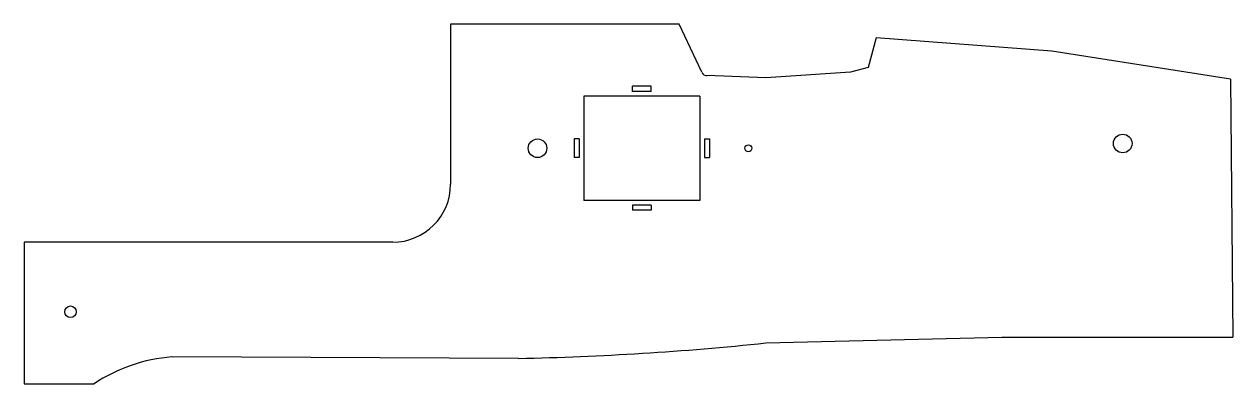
# Model space of a CAD drawing. Extents: x 0 to 1043, y 0 to 310.
import ezdxf

# ---------------------------------------------------------------- set-up
doc = ezdxf.new("R2010")
doc.units = 0
doc.layers.get('0').update_dxf_attribs({"linetype": 'CONTINUOUS'})

msp = doc.modelspace()

# ---------------------------------------------------------------- linework, layer by layer
for p, q in [((565.3, 310.1), (368, 310.1)), ((368, 310.1), (368, 172.1)), ((584.9, 268.6), (565.3, 310.1)), ((735.2, 298.4), (728.4, 272.8)), ((886.9, 286.7), (735.2, 298.4)), ((1041, 262.6), (886.9, 286.7)), ((728.4, 272.8), (713.1, 268.6)), ((640, 263.8), (589.2, 265.7)), ((713.1, 268.6), (640, 263.8)), ((1041, 262.6), (1043, 40.2)), ((541, 256.6), (525, 256.6)), ((525, 252.1), (525, 256.6)), ((541, 252.1), (525, 252.1)), ((541, 252.1), (541, 256.6)), ((583, 248.1), (483, 248.1)), ((483, 248.1), (483, 158.1)), ((583, 248.1), (583, 158.1)), ((474.5, 211.1), (474.5, 195.1)), ((479, 211.1), (474.5, 211.1)), ((479, 211.1), (479, 195.1)), ((587, 211.1), (587, 195.1)), ((587, 211.1), (591.5, 211.1)), ((591.5, 211.1), (591.5, 195.1)), ((479, 195.1), (474.5, 195.1)), ((587, 195.1), (591.5, 195.1)), ((583, 158.1), (483, 158.1)), ((541, 154.1), (525, 154.1)), ((525, 154.1), (525, 149.6)), ((541, 149.6), (525, 149.6)), ((541, 154.1), (541, 149.6)), ((318, 122.1), (0, 122.1)), ((0, 122.1), (0, 0)), ((640, 35.2), (843.8, 40.2)), ((843.8, 40.2), (1043, 40.2)), ((426.7, 21.9), (127.6, 23.2)), ((0, 0), (60.3, 0))]:
    msp.add_line(p, q)
for centre, radius in [((443, 203.1), 8), ((948, 207.2), 8), ((625, 203.1), 3), ((40, 62.1), 5)]:
    msp.add_circle(centre, radius)
for centre, radius, start, end in [((589.4, 270.7), 5, 205.2592, 267.8292), ((318, 172.1), 50, 270, 0), ((375.8, 2548), 2526.6, 271.1538, 276.0023), ((138.3, -117.2), 140.8, 94.3865, 123.6479)]:
    msp.add_arc(centre, radius, start, end)

doc.saveas('drawing.dxf')
